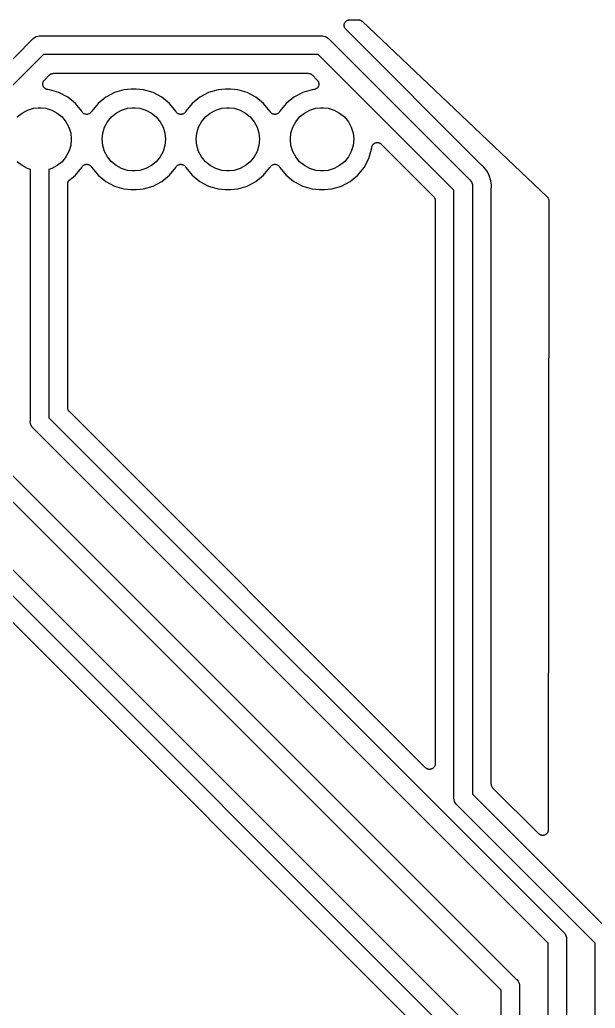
# Model space of a CAD drawing. Extents: x 37 to 187, y -133 to -79.
# Drawn here: x 69.31 to 84.84, y -106 to -79.32 of the extents above; entities that cross this region are included whole.
import ezdxf

# ---------------------------------------------------------------- set-up
doc = ezdxf.new("R2010")
doc.units = 0
doc.header["$MEASUREMENT"] = 0
doc.layers.add('BLACK', color=7, linetype='CONTINUOUS')

msp = doc.modelspace()

# ---------------------------------------------------------------- linework, layer by layer
at = {"layer": 'BLACK', "linetype": 'CONTINUOUS'}
for p, q in [((78.0671, -79.4714), (78.0687, -79.457)), ((78.0671, -79.4717), (78.0671, -79.4714)), ((78.0671, -79.472), (78.0671, -79.4717)), ((78.0684, -79.4862), (78.0671, -79.472)), ((78.0697, -79.5006), (78.0684, -79.4862)), ((78.0687, -79.457), (78.0702, -79.4428)), ((78.0697, -79.5008), (78.0697, -79.5006)), ((78.0698, -79.5011), (78.0697, -79.5008)), ((78.0739, -79.5151), (78.0698, -79.5011)), ((78.0702, -79.4426), (78.0703, -79.4423)), ((78.0702, -79.4428), (78.0702, -79.4426)), ((78.0703, -79.4423), (78.0746, -79.4284)), ((78.0746, -79.4284), (78.0788, -79.4149)), ((78.0788, -79.4149), (78.0789, -79.4146)), ((78.0789, -79.4146), (78.079, -79.4144)), ((78.079, -79.4144), (78.086, -79.4017)), ((78.086, -79.4017), (78.0927, -79.3891)), ((78.0927, -79.3891), (78.0929, -79.3889)), ((78.0929, -79.3889), (78.093, -79.3887)), ((78.093, -79.3887), (78.1022, -79.3777)), ((78.1022, -79.3777), (78.1114, -79.3666)), ((78.1114, -79.3666), (78.1116, -79.3664)), ((78.1116, -79.3664), (78.1118, -79.3662)), ((78.1118, -79.3662), (78.1229, -79.3572)), ((78.1229, -79.3572), (78.1341, -79.3481)), ((78.1341, -79.3481), (78.1343, -79.3479)), ((78.1343, -79.3479), (78.1345, -79.3478)), ((78.1345, -79.3478), (78.1471, -79.3411)), ((78.1471, -79.3411), (78.1599, -79.3343)), ((78.1599, -79.3343), (78.1602, -79.3342)), ((78.1602, -79.3342), (78.1604, -79.3341)), ((78.1604, -79.3341), (78.1742, -79.33)), ((78.1742, -79.33), (78.188, -79.3259)), ((78.188, -79.3259), (78.1882, -79.3258)), ((78.1882, -79.3258), (78.1885, -79.3258)), ((78.1885, -79.3258), (78.2028, -79.3244)), ((78.2028, -79.3244), (78.2171, -79.323)), ((78.2171, -79.323), (78.4476, -79.323)), ((78.4476, -79.323), (78.4496, -79.323)), ((78.4496, -79.323), (78.4615, -79.3243)), ((78.4615, -79.3243), (78.4733, -79.3252)), ((78.4733, -79.3252), (78.476, -79.326)), ((78.476, -79.326), (78.4787, -79.3263)), ((78.4787, -79.3263), (78.4901, -79.3299)), ((78.4901, -79.3299), (78.5016, -79.3331)), ((78.5016, -79.3331), (78.504, -79.3343)), ((78.504, -79.3343), (78.5066, -79.3351)), ((78.5066, -79.3351), (78.5171, -79.3409)), ((78.5171, -79.3409), (78.5277, -79.3462)), ((78.5277, -79.3462), (78.5299, -79.3479)), ((78.5299, -79.3479), (78.5323, -79.3492)), ((78.5323, -79.3492), (78.5414, -79.3569)), ((78.5414, -79.3569), (78.5508, -79.3642)), ((78.5508, -79.3642), (83.547, -84.1056)), ((69.7539, -79.7779), (69.801, -79.7636)), ((69.801, -79.7636), (69.8377, -79.76)), ((69.8377, -79.76), (69.85, -79.7588)), ((69.8377, -79.76), (69.8377, -79.76)), ((69.85, -79.7588), (69.8623, -79.76)), ((69.8623, -79.76), (77.4577, -79.76)), ((77.4577, -79.76), (77.47, -79.7588)), ((77.47, -79.7588), (77.4823, -79.76)), ((77.4823, -79.76), (77.519, -79.7636)), ((77.519, -79.7636), (77.5661, -79.7779)), ((78.0778, -79.5287), (78.0739, -79.5151)), ((78.078, -79.5289), (78.0778, -79.5287)), ((78.078, -79.5292), (78.078, -79.5289)), ((78.0847, -79.542), (78.078, -79.5292)), ((78.0913, -79.5547), (78.0847, -79.542)), ((78.0915, -79.5549), (78.0913, -79.5547)), ((78.0916, -79.5551), (78.0915, -79.5549)), ((78.1006, -79.5664), (78.0916, -79.5551)), ((78.1096, -79.5776), (78.1006, -79.5664)), ((78.1099, -79.5779), (78.1096, -79.5776)), ((78.1099, -79.578), (78.1099, -79.5779)), ((78.11, -79.578), (78.1099, -79.578)), ((78.111, -79.5791), (78.11, -79.578)), ((81.7844, -83.2525), (78.111, -79.5791)), ((67.7077, -81.7988), (69.6645, -79.8419)), ((69.6645, -79.8419), (69.6724, -79.8324)), ((69.6724, -79.8324), (69.7104, -79.8011)), ((69.7104, -79.8011), (69.7539, -79.7779)), ((77.5661, -79.7779), (77.6096, -79.8011)), ((77.6096, -79.8011), (77.6476, -79.8324)), ((77.6476, -79.8324), (77.6555, -79.8419)), ((77.6555, -79.8419), (81.4481, -83.6345)), ((69.9536, -80.26), (68.0612, -82.1523)), ((77.3664, -80.26), (69.9536, -80.26)), ((81.03, -83.9236), (77.3664, -80.26)), ((69.9801, -80.9519), (70.12, -80.8119)), ((70.12, -80.8119), (70.1204, -80.8116)), ((70.1204, -80.8115), (70.1215, -80.8105)), ((70.1204, -80.8116), (70.1204, -80.8115)), ((70.1204, -80.8116), (70.1204, -80.8116)), ((70.1215, -80.8105), (70.1324, -80.8018)), ((70.1324, -80.8018), (70.1431, -80.7931)), ((70.1431, -80.7931), (70.1438, -80.7927)), ((70.1438, -80.7927), (70.1444, -80.7922)), ((70.1444, -80.7922), (70.1567, -80.7858)), ((70.1567, -80.7858), (70.1689, -80.7793)), ((70.1689, -80.7793), (70.1697, -80.7791)), ((70.1697, -80.7791), (70.1704, -80.7787)), ((70.1704, -80.7787), (70.1837, -80.7749)), ((70.1837, -80.7749), (70.197, -80.7709)), ((70.197, -80.7709), (70.1978, -80.7708)), ((70.1978, -80.7708), (70.1985, -80.7706)), ((70.1985, -80.7706), (70.2123, -80.7694)), ((70.2123, -80.7694), (70.2261, -80.768)), ((70.2261, -80.768), (77.0939, -80.768)), ((77.0939, -80.768), (77.0944, -80.768)), ((77.0944, -80.768), (77.0944, -80.768)), ((77.0944, -80.768), (77.0944, -80.768)), ((77.0944, -80.768), (77.096, -80.768)), ((77.096, -80.768), (77.1097, -80.7696)), ((77.1097, -80.7696), (77.1235, -80.771)), ((77.1235, -80.771), (77.1243, -80.7712)), ((77.1243, -80.7712), (77.1251, -80.7713)), ((77.1251, -80.7713), (77.1382, -80.7755)), ((77.1382, -80.7755), (77.1515, -80.7795)), ((77.1515, -80.7795), (77.1522, -80.7799)), ((77.1522, -80.7799), (77.153, -80.7801)), ((77.153, -80.7801), (77.1651, -80.7868)), ((77.1651, -80.7868), (77.1773, -80.7934)), ((77.1773, -80.7934), (77.1779, -80.7939)), ((77.1779, -80.7939), (77.1786, -80.7942)), ((77.1786, -80.7942), (77.1893, -80.8032)), ((77.1893, -80.8032), (77.2, -80.8119)), ((77.2, -80.8119), (77.3399, -80.9519)), ((69.9361, -81.0574), (69.9369, -81.0498)), ((69.9368, -81.0645), (69.9361, -81.0574)), ((69.9368, -81.0715), (69.9368, -81.0645)), ((69.9382, -81.079), (69.9368, -81.0715)), ((69.9369, -81.0498), (69.937, -81.0422)), ((69.937, -81.0422), (69.9384, -81.0353)), ((69.9389, -81.0866), (69.9382, -81.079)), ((69.9384, -81.0353), (69.9391, -81.0283)), ((69.9409, -81.0933), (69.9389, -81.0866)), ((69.9391, -81.0283), (69.9413, -81.021)), ((69.9422, -81.1003), (69.9409, -81.0933)), ((69.9413, -81.021), (69.9429, -81.0135)), ((69.9451, -81.1073), (69.9422, -81.1003)), ((69.9429, -81.0135), (69.9456, -81.0071)), ((69.9473, -81.1146), (69.9451, -81.1073)), ((69.9456, -81.0071), (69.9477, -81.0003)), ((69.9477, -81.0003), (69.9513, -80.9936)), ((69.9513, -80.9936), (69.9542, -80.9866)), ((69.9542, -80.9866), (69.9582, -80.9807)), ((69.9582, -80.9807), (69.9615, -80.9745)), ((69.9615, -80.9745), (69.9663, -80.9686)), ((69.9663, -80.9686), (69.9706, -80.9623)), ((69.9706, -80.9623), (69.9756, -80.9573)), ((69.9756, -80.9573), (69.9801, -80.9519)), ((77.3399, -80.9519), (77.3414, -80.9534)), ((77.3414, -80.9534), (77.3458, -80.9589)), ((77.3458, -80.9589), (77.3507, -80.9639)), ((77.3507, -80.9639), (77.3549, -80.9703)), ((77.3549, -80.9703), (77.3597, -80.9763)), ((77.3597, -80.9763), (77.3629, -80.9825)), ((77.3629, -80.9825), (77.3668, -80.9884)), ((77.3668, -80.9884), (77.3696, -80.9955)), ((77.3696, -80.9955), (77.3731, -81.0023)), ((77.3742, -81.1093), (77.3719, -81.1166)), ((77.3731, -81.0023), (77.3751, -81.009)), ((77.3772, -81.1023), (77.3742, -81.1093)), ((77.3751, -81.009), (77.3777, -81.0155)), ((77.3786, -81.0954), (77.3772, -81.1023)), ((77.3777, -81.0155), (77.3792, -81.023)), ((77.3807, -81.0886), (77.3786, -81.0954)), ((77.3792, -81.023), (77.3813, -81.0304)), ((77.3815, -81.081), (77.3807, -81.0886)), ((77.3813, -81.0304), (77.3819, -81.0374)), ((77.383, -81.0736), (77.3815, -81.081)), ((77.3819, -81.0374), (77.3832, -81.0443)), ((77.3831, -81.0665), (77.383, -81.0736)), ((77.3838, -81.0595), (77.3831, -81.0665)), ((77.3832, -81.0443), (77.3832, -81.0519)), ((77.3832, -81.0519), (77.3838, -81.0595)), ((69.9505, -81.1209), (69.9473, -81.1146)), ((69.9532, -81.1274), (69.9505, -81.1209)), ((69.9574, -81.1338), (69.9532, -81.1274)), ((69.9609, -81.1405), (69.9574, -81.1338)), ((69.9653, -81.146), (69.9609, -81.1405)), ((69.9692, -81.1519), (69.9653, -81.146)), ((69.9745, -81.1574), (69.9692, -81.1519)), ((69.9793, -81.1633), (69.9745, -81.1574)), ((69.9848, -81.1678), (69.9793, -81.1633)), ((69.9897, -81.1728), (69.9848, -81.1678)), ((69.996, -81.1771), (69.9897, -81.1728)), ((70.0018, -81.182), (69.996, -81.1771)), ((70.008, -81.1854), (70.0018, -81.182)), ((70.0138, -81.1894), (70.008, -81.1854)), ((70.0208, -81.1924), (70.0138, -81.1894)), ((70.0275, -81.196), (70.0208, -81.1924)), ((70.0343, -81.1981), (70.0275, -81.196)), ((70.0407, -81.2009), (70.0343, -81.1981)), ((70.0482, -81.2025), (70.0407, -81.2009)), ((70.0555, -81.2048), (70.0482, -81.2025)), ((70.0625, -81.2056), (70.0555, -81.2048)), ((70.0694, -81.207), (70.0625, -81.2056)), ((70.0714, -81.2072), (70.0694, -81.207)), ((70.1162, -81.2116), (70.0714, -81.2072)), ((70.3722, -81.2893), (70.1162, -81.2116)), ((70.6081, -81.4154), (70.3722, -81.2893)), ((71.8678, -81.2893), (71.6319, -81.4154)), ((72.1238, -81.2116), (71.8678, -81.2893)), ((72.3233, -81.192), (72.1238, -81.2116)), ((72.4567, -81.192), (72.3233, -81.192)), ((72.6562, -81.2116), (72.4567, -81.192)), ((72.9122, -81.2893), (72.6562, -81.2116)), ((73.1481, -81.4154), (72.9122, -81.2893)), ((74.4078, -81.2893), (74.1719, -81.4154)), ((74.6638, -81.2116), (74.4078, -81.2893)), ((74.8633, -81.192), (74.6638, -81.2116)), ((74.9967, -81.192), (74.8633, -81.192)), ((75.1962, -81.2116), (74.9967, -81.192)), ((75.4522, -81.2893), (75.1962, -81.2116)), ((75.6881, -81.4154), (75.4522, -81.2893)), ((76.9478, -81.2893), (76.7119, -81.4154)), ((77.2038, -81.2116), (76.9478, -81.2893)), ((77.2486, -81.2072), (77.2038, -81.2116)), ((77.2555, -81.2059), (77.2486, -81.2072)), ((77.2625, -81.2052), (77.2555, -81.2059)), ((77.2698, -81.203), (77.2625, -81.2052)), ((77.2773, -81.2015), (77.2698, -81.203)), ((77.2838, -81.1989), (77.2773, -81.2015)), ((77.2905, -81.1968), (77.2838, -81.1989)), ((77.2973, -81.1933), (77.2905, -81.1968)), ((77.3043, -81.1904), (77.2973, -81.1933)), ((77.3102, -81.1865), (77.3043, -81.1904)), ((77.3164, -81.1832), (77.3102, -81.1865)), ((77.3224, -81.1784), (77.3164, -81.1832)), ((77.3287, -81.1742), (77.3224, -81.1784)), ((77.3337, -81.1692), (77.3287, -81.1742)), ((77.3392, -81.1648), (77.3337, -81.1692)), ((77.3441, -81.1589), (77.3392, -81.1648)), ((77.3495, -81.1535), (77.3441, -81.1589)), ((77.3534, -81.1477), (77.3495, -81.1535)), ((77.3579, -81.1423), (77.3534, -81.1477)), ((77.3616, -81.1356), (77.3579, -81.1423)), ((77.3658, -81.1292), (77.3616, -81.1356)), ((77.3686, -81.1228), (77.3658, -81.1292)), ((77.3719, -81.1166), (77.3686, -81.1228)), ((70.8149, -81.5851), (70.6081, -81.4154)), ((70.9846, -81.7919), (70.8149, -81.5851)), ((71.4251, -81.5851), (71.2554, -81.7919)), ((71.6319, -81.4154), (71.4251, -81.5851)), ((73.3549, -81.5851), (73.1481, -81.4154)), ((73.5246, -81.7919), (73.3549, -81.5851)), ((73.9651, -81.5851), (73.7954, -81.7919)), ((74.1719, -81.4154), (73.9651, -81.5851)), ((75.8949, -81.5851), (75.6881, -81.4154)), ((76.0646, -81.7919), (75.8949, -81.5851)), ((76.5051, -81.5851), (76.3354, -81.7919)), ((76.7119, -81.4154), (76.5051, -81.5851)), ((69.2461, -81.9461), (69.3755, -81.8398)), ((69.3755, -81.8398), (69.5231, -81.7609)), ((69.5231, -81.7609), (69.6834, -81.7123)), ((69.6834, -81.7123), (69.8083, -81.7)), ((69.8083, -81.7), (69.8917, -81.7)), ((69.8917, -81.7), (70.0166, -81.7123)), ((70.0166, -81.7123), (70.1769, -81.7609)), ((70.1769, -81.7609), (70.3245, -81.8398)), ((70.3245, -81.8398), (70.4539, -81.9461)), ((70.9877, -81.7977), (70.9846, -81.7919)), ((70.9957, -81.8097), (70.9877, -81.7977)), ((71.0036, -81.8216), (70.9957, -81.8097)), ((71.0038, -81.8218), (71.0036, -81.8216)), ((71.004, -81.8221), (71.0038, -81.8218)), ((71.0142, -81.8323), (71.004, -81.8221)), ((71.0241, -81.8424), (71.0142, -81.8323)), ((71.0244, -81.8426), (71.0241, -81.8424)), ((71.0246, -81.8428), (71.0244, -81.8426)), ((71.0366, -81.8508), (71.0246, -81.8428)), ((71.0484, -81.8588), (71.0366, -81.8508)), ((71.0487, -81.8589), (71.0484, -81.8588)), ((71.0489, -81.8591), (71.0487, -81.8589)), ((71.0621, -81.8646), (71.0489, -81.8591)), ((71.0753, -81.8702), (71.0621, -81.8646)), ((71.0757, -81.8703), (71.0753, -81.8702)), ((71.076, -81.8704), (71.0757, -81.8703)), ((71.09, -81.8732), (71.076, -81.8704)), ((71.104, -81.8761), (71.09, -81.8732)), ((71.1043, -81.8761), (71.104, -81.8761)), ((71.1046, -81.8762), (71.1043, -81.8761)), ((71.1188, -81.8763), (71.1046, -81.8762)), ((71.1333, -81.8764), (71.1188, -81.8763)), ((71.1336, -81.8764), (71.1333, -81.8764)), ((71.1339, -81.8764), (71.1336, -81.8764)), ((71.1478, -81.8737), (71.1339, -81.8764)), ((71.162, -81.871), (71.1478, -81.8737)), ((71.1623, -81.8709), (71.162, -81.871)), ((71.1627, -81.8708), (71.1623, -81.8709)), ((71.1759, -81.8654), (71.1627, -81.8708)), ((71.1892, -81.8601), (71.1759, -81.8654)), ((71.1895, -81.8599), (71.1892, -81.8601)), ((71.1898, -81.8598), (71.1895, -81.8599)), ((71.2017, -81.8519), (71.1898, -81.8598)), ((71.2137, -81.8441), (71.2017, -81.8519)), ((71.214, -81.8439), (71.2137, -81.8441)), ((71.2142, -81.8437), (71.214, -81.8439)), ((71.2244, -81.8337), (71.2142, -81.8437)), ((71.2347, -81.8237), (71.2244, -81.8337)), ((71.2349, -81.8234), (71.2347, -81.8237)), ((71.2351, -81.8232), (71.2349, -81.8234)), ((71.2433, -81.8112), (71.2351, -81.8232)), ((71.2513, -81.7995), (71.2433, -81.8112)), ((71.2516, -81.799), (71.2513, -81.7995)), ((71.2523, -81.7977), (71.2516, -81.7989)), ((71.2516, -81.7989), (71.2516, -81.799)), ((71.2516, -81.799), (71.2516, -81.799)), ((71.2554, -81.7919), (71.2523, -81.7977)), ((71.7861, -81.9461), (71.9155, -81.8398)), ((71.9155, -81.8398), (72.0631, -81.7609)), ((72.0631, -81.7609), (72.2234, -81.7123)), ((72.2234, -81.7123), (72.3483, -81.7)), ((72.3483, -81.7), (72.4317, -81.7)), ((72.4317, -81.7), (72.5566, -81.7123)), ((72.5566, -81.7123), (72.7169, -81.7609)), ((72.7169, -81.7609), (72.8645, -81.8398)), ((72.8645, -81.8398), (72.9939, -81.9461)), ((73.5277, -81.7977), (73.5246, -81.7919)), ((73.5357, -81.8097), (73.5277, -81.7977)), ((73.5436, -81.8216), (73.5357, -81.8097)), ((73.5438, -81.8218), (73.5436, -81.8216)), ((73.544, -81.8221), (73.5438, -81.8218)), ((73.5542, -81.8323), (73.544, -81.8221)), ((73.5641, -81.8424), (73.5542, -81.8323)), ((73.5644, -81.8426), (73.5641, -81.8424)), ((73.5646, -81.8428), (73.5644, -81.8426)), ((73.5766, -81.8508), (73.5646, -81.8428)), ((73.5884, -81.8588), (73.5766, -81.8508)), ((73.5887, -81.8589), (73.5884, -81.8588)), ((73.5889, -81.8591), (73.5887, -81.8589)), ((73.6021, -81.8646), (73.5889, -81.8591)), ((73.6153, -81.8702), (73.6021, -81.8646)), ((73.6157, -81.8703), (73.6153, -81.8702)), ((73.616, -81.8704), (73.6157, -81.8703)), ((73.63, -81.8732), (73.616, -81.8704)), ((73.644, -81.8761), (73.63, -81.8732)), ((73.6443, -81.8761), (73.644, -81.8761)), ((73.6446, -81.8762), (73.6443, -81.8761)), ((73.6588, -81.8763), (73.6446, -81.8762)), ((73.6733, -81.8764), (73.6588, -81.8763)), ((73.6736, -81.8764), (73.6733, -81.8764)), ((73.6739, -81.8764), (73.6736, -81.8764)), ((73.6878, -81.8737), (73.6739, -81.8764)), ((73.702, -81.871), (73.6878, -81.8737)), ((73.7023, -81.8709), (73.702, -81.871)), ((73.7027, -81.8708), (73.7023, -81.8709)), ((73.7159, -81.8654), (73.7027, -81.8708)), ((73.7292, -81.8601), (73.7159, -81.8654)), ((73.7295, -81.8599), (73.7292, -81.8601)), ((73.7298, -81.8598), (73.7295, -81.8599)), ((73.7417, -81.8519), (73.7298, -81.8598)), ((73.7537, -81.8441), (73.7417, -81.8519)), ((73.754, -81.8439), (73.7537, -81.8441)), ((73.7542, -81.8437), (73.754, -81.8439)), ((73.7644, -81.8337), (73.7542, -81.8437)), ((73.7747, -81.8237), (73.7644, -81.8337)), ((73.7749, -81.8234), (73.7747, -81.8237)), ((73.7751, -81.8232), (73.7749, -81.8234)), ((73.7833, -81.8112), (73.7751, -81.8232)), ((73.7913, -81.7995), (73.7833, -81.8112)), ((73.7916, -81.799), (73.7913, -81.7995)), ((73.7923, -81.7977), (73.7916, -81.7989)), ((73.7916, -81.7989), (73.7916, -81.799)), ((73.7916, -81.799), (73.7916, -81.799)), ((73.7954, -81.7919), (73.7923, -81.7977)), ((74.3261, -81.9461), (74.4555, -81.8398)), ((74.4555, -81.8398), (74.6031, -81.7609)), ((74.6031, -81.7609), (74.7634, -81.7123)), ((74.7634, -81.7123), (74.8883, -81.7)), ((74.8883, -81.7), (74.9717, -81.7)), ((74.9717, -81.7), (75.0966, -81.7123)), ((75.0966, -81.7123), (75.2569, -81.7609)), ((75.2569, -81.7609), (75.4045, -81.8398)), ((75.4045, -81.8398), (75.5339, -81.9461)), ((76.0677, -81.7977), (76.0646, -81.7919)), ((76.0757, -81.8097), (76.0677, -81.7977)), ((76.0836, -81.8216), (76.0757, -81.8097)), ((76.0838, -81.8218), (76.0836, -81.8216)), ((76.084, -81.8221), (76.0838, -81.8218)), ((76.0942, -81.8323), (76.084, -81.8221)), ((76.1041, -81.8424), (76.0942, -81.8323)), ((76.1044, -81.8426), (76.1041, -81.8424)), ((76.1046, -81.8428), (76.1044, -81.8426)), ((76.1166, -81.8508), (76.1046, -81.8428)), ((76.1284, -81.8588), (76.1166, -81.8508)), ((76.1287, -81.8589), (76.1284, -81.8588)), ((76.1289, -81.8591), (76.1287, -81.8589)), ((76.1421, -81.8646), (76.1289, -81.8591)), ((76.1553, -81.8702), (76.1421, -81.8646)), ((76.1557, -81.8703), (76.1553, -81.8702)), ((76.156, -81.8704), (76.1557, -81.8703)), ((76.17, -81.8732), (76.156, -81.8704)), ((76.184, -81.8761), (76.17, -81.8732)), ((76.1843, -81.8761), (76.184, -81.8761)), ((76.1846, -81.8762), (76.1843, -81.8761)), ((76.1988, -81.8763), (76.1846, -81.8762)), ((76.2133, -81.8764), (76.1988, -81.8763)), ((76.2136, -81.8764), (76.2133, -81.8764)), ((76.2139, -81.8764), (76.2136, -81.8764)), ((76.2278, -81.8737), (76.2139, -81.8764)), ((76.242, -81.871), (76.2278, -81.8737)), ((76.2423, -81.8709), (76.242, -81.871)), ((76.2427, -81.8708), (76.2423, -81.8709)), ((76.2559, -81.8654), (76.2427, -81.8708)), ((76.2692, -81.8601), (76.2559, -81.8654)), ((76.2695, -81.8599), (76.2692, -81.8601)), ((76.2698, -81.8598), (76.2695, -81.8599)), ((76.2817, -81.8519), (76.2698, -81.8598)), ((76.2937, -81.8441), (76.2817, -81.8519)), ((76.294, -81.8439), (76.2937, -81.8441)), ((76.2942, -81.8437), (76.294, -81.8439)), ((76.3044, -81.8337), (76.2942, -81.8437)), ((76.3147, -81.8237), (76.3044, -81.8337)), ((76.3149, -81.8234), (76.3147, -81.8237)), ((76.3151, -81.8232), (76.3149, -81.8234)), ((76.3233, -81.8112), (76.3151, -81.8232)), ((76.3313, -81.7995), (76.3233, -81.8112)), ((76.3316, -81.799), (76.3313, -81.7995)), ((76.3323, -81.7977), (76.3316, -81.7989)), ((76.3316, -81.7989), (76.3316, -81.799)), ((76.3316, -81.799), (76.3316, -81.799)), ((76.3354, -81.7919), (76.3323, -81.7977)), ((76.8661, -81.9461), (76.9955, -81.8398)), ((76.9955, -81.8398), (77.1431, -81.7609)), ((77.1431, -81.7609), (77.3034, -81.7123)), ((77.3034, -81.7123), (77.4283, -81.7)), ((77.4283, -81.7), (77.5117, -81.7)), ((77.5117, -81.7), (77.6366, -81.7123)), ((77.6366, -81.7123), (77.7969, -81.7609)), ((77.7969, -81.7609), (77.9445, -81.8398)), ((77.9445, -81.8398), (78.0739, -81.9461)), ((70.4539, -81.9461), (70.5602, -82.0755)), ((70.5602, -82.0755), (70.6391, -82.2231)), ((71.6009, -82.2231), (71.6798, -82.0755)), ((71.6798, -82.0755), (71.7861, -81.9461)), ((72.9939, -81.9461), (73.1002, -82.0755)), ((73.1002, -82.0755), (73.1791, -82.2231)), ((74.1409, -82.2231), (74.2198, -82.0755)), ((74.2198, -82.0755), (74.3261, -81.9461)), ((75.5339, -81.9461), (75.6402, -82.0755)), ((75.6402, -82.0755), (75.7191, -82.2231)), ((76.6809, -82.2231), (76.7598, -82.0755)), ((76.7598, -82.0755), (76.8661, -81.9461)), ((78.0739, -81.9461), (78.1802, -82.0755)), ((78.1802, -82.0755), (78.2591, -82.2231)), ((70.6391, -82.2231), (70.6877, -82.3834)), ((70.6877, -82.3834), (70.7041, -82.55)), ((71.5359, -82.55), (71.5523, -82.3834)), ((71.5523, -82.3834), (71.6009, -82.2231)), ((73.1791, -82.2231), (73.2277, -82.3834)), ((73.2277, -82.3834), (73.2441, -82.55)), ((74.0759, -82.55), (74.0923, -82.3834)), ((74.0923, -82.3834), (74.1409, -82.2231)), ((75.7191, -82.2231), (75.7677, -82.3834)), ((75.7677, -82.3834), (75.7841, -82.55)), ((76.6159, -82.55), (76.6323, -82.3834)), ((76.6323, -82.3834), (76.6809, -82.2231)), ((78.2591, -82.2231), (78.3077, -82.3834)), ((78.3077, -82.3834), (78.3241, -82.55)), ((70.7041, -82.55), (70.6877, -82.7166)), ((71.5523, -82.7166), (71.5359, -82.55)), ((73.2441, -82.55), (73.2277, -82.7166)), ((74.0923, -82.7166), (74.0759, -82.55)), ((75.7841, -82.55), (75.7677, -82.7166)), ((76.6323, -82.7166), (76.6159, -82.55)), ((78.3241, -82.55), (78.3077, -82.7166)), ((78.8306, -82.7138), (78.8346, -82.708)), ((78.8346, -82.708), (78.838, -82.7018)), ((78.838, -82.7018), (78.8429, -82.696)), ((78.8429, -82.696), (78.8472, -82.6897)), ((78.8472, -82.6897), (78.8522, -82.6847)), ((78.8522, -82.6847), (78.8567, -82.6793)), ((78.8567, -82.6793), (78.8626, -82.6745)), ((78.8626, -82.6745), (78.8681, -82.6692)), ((78.8681, -82.6692), (78.874, -82.6653)), ((78.874, -82.6653), (78.8795, -82.6609)), ((78.8795, -82.6609), (78.8862, -82.6574)), ((78.8862, -82.6574), (78.8926, -82.6532)), ((78.8926, -82.6532), (78.8991, -82.6505)), ((78.8991, -82.6505), (78.9054, -82.6473)), ((78.9054, -82.6473), (78.9127, -82.6451)), ((78.9127, -82.6451), (78.9197, -82.6422)), ((78.9197, -82.6422), (78.9267, -82.6409)), ((78.9267, -82.6409), (78.9334, -82.6389)), ((78.9334, -82.6389), (78.941, -82.6382)), ((78.941, -82.6382), (78.9485, -82.6368)), ((78.9485, -82.6368), (78.9556, -82.6368)), ((78.9556, -82.6368), (78.9626, -82.6361)), ((78.9626, -82.6361), (78.9702, -82.6369)), ((78.9702, -82.6369), (78.9778, -82.637)), ((78.9778, -82.637), (78.9847, -82.6384)), ((78.9847, -82.6384), (78.9917, -82.6391)), ((78.9917, -82.6391), (78.999, -82.6413)), ((78.999, -82.6413), (79.0065, -82.6429)), ((79.0065, -82.6429), (79.0129, -82.6456)), ((79.0129, -82.6456), (79.0197, -82.6477)), ((79.0197, -82.6477), (79.0264, -82.6513)), ((79.0264, -82.6513), (79.0334, -82.6542)), ((79.0334, -82.6542), (79.0393, -82.6582)), ((79.0393, -82.6582), (79.0455, -82.6615)), ((79.0455, -82.6615), (79.0514, -82.6663)), ((79.0514, -82.6663), (79.0577, -82.6706)), ((79.0577, -82.6706), (79.0627, -82.6756)), ((79.0627, -82.6756), (79.0681, -82.6801)), ((79.0681, -82.6801), (80.4781, -84.09)), ((57.9012, -82.9477), (81.4481, -106.495)), ((70.6391, -82.8769), (70.5602, -83.0245)), ((70.6877, -82.7166), (70.6391, -82.8769)), ((71.6009, -82.8769), (71.5523, -82.7166)), ((71.6798, -83.0245), (71.6009, -82.8769)), ((73.1791, -82.8769), (73.1002, -83.0245)), ((73.2277, -82.7166), (73.1791, -82.8769)), ((74.1409, -82.8769), (74.0923, -82.7166)), ((74.2198, -83.0245), (74.1409, -82.8769)), ((75.7191, -82.8769), (75.6402, -83.0245)), ((75.7677, -82.7166), (75.7191, -82.8769)), ((76.6809, -82.8769), (76.6323, -82.7166)), ((76.7598, -83.0245), (76.6809, -82.8769)), ((78.2591, -82.8769), (78.1802, -83.0245)), ((78.3077, -82.7166), (78.2591, -82.8769)), ((78.7307, -83.0722), (78.8083, -82.8162)), ((78.8083, -82.8162), (78.8128, -82.7714)), ((78.8128, -82.7714), (78.813, -82.7694)), ((78.813, -82.7694), (78.8144, -82.7625)), ((78.8144, -82.7625), (78.8152, -82.7555)), ((78.8152, -82.7555), (78.8175, -82.7482)), ((78.8175, -82.7482), (78.8191, -82.7407)), ((78.8191, -82.7407), (78.8219, -82.7343)), ((78.8219, -82.7343), (78.824, -82.7275)), ((78.824, -82.7275), (78.8276, -82.7208)), ((78.8276, -82.7208), (78.8306, -82.7138)), ((69.3755, -83.2602), (69.2461, -83.1539)), ((70.4539, -83.1539), (70.3245, -83.2602)), ((70.5602, -83.0245), (70.4539, -83.1539)), ((71.0382, -83.2482), (71.0502, -83.2402)), ((71.0502, -83.2402), (71.0505, -83.2401)), ((71.0505, -83.2401), (71.0508, -83.2399)), ((71.0508, -83.2399), (71.0641, -83.2346)), ((71.0641, -83.2346), (71.0773, -83.2292)), ((71.0773, -83.2292), (71.0777, -83.2291)), ((71.0777, -83.2291), (71.078, -83.229)), ((71.078, -83.229), (71.0922, -83.2263)), ((71.0922, -83.2263), (71.1061, -83.2236)), ((71.1061, -83.2236), (71.1064, -83.2236)), ((71.1064, -83.2236), (71.1067, -83.2236)), ((71.1067, -83.2236), (71.1212, -83.2237)), ((71.1212, -83.2237), (71.1354, -83.2238)), ((71.1354, -83.2238), (71.1357, -83.2239)), ((71.1357, -83.2239), (71.136, -83.2239)), ((71.136, -83.2239), (71.15, -83.2268)), ((71.15, -83.2268), (71.164, -83.2296)), ((71.164, -83.2296), (71.1643, -83.2297)), ((71.1643, -83.2297), (71.1647, -83.2298)), ((71.1647, -83.2298), (71.1778, -83.2353)), ((71.1778, -83.2353), (71.1911, -83.2409)), ((71.1911, -83.2409), (71.1913, -83.2411)), ((71.1913, -83.2411), (71.1916, -83.2412)), ((71.1916, -83.2412), (71.2033, -83.2491)), ((71.7861, -83.1539), (71.6798, -83.0245)), ((71.9155, -83.2602), (71.7861, -83.1539)), ((72.9939, -83.1539), (72.8645, -83.2602)), ((73.1002, -83.0245), (72.9939, -83.1539)), ((73.5782, -83.2482), (73.5902, -83.2402)), ((73.5902, -83.2402), (73.5905, -83.2401)), ((73.5905, -83.2401), (73.5908, -83.2399)), ((73.5908, -83.2399), (73.6041, -83.2346)), ((73.6041, -83.2346), (73.6173, -83.2292)), ((73.6173, -83.2292), (73.6177, -83.2291)), ((73.6177, -83.2291), (73.618, -83.229)), ((73.618, -83.229), (73.6322, -83.2263)), ((73.6322, -83.2263), (73.6461, -83.2236)), ((73.6461, -83.2236), (73.6464, -83.2236)), ((73.6464, -83.2236), (73.6467, -83.2236)), ((73.6467, -83.2236), (73.6612, -83.2237)), ((73.6612, -83.2237), (73.6754, -83.2238)), ((73.6754, -83.2238), (73.6757, -83.2239)), ((73.6757, -83.2239), (73.676, -83.2239)), ((73.676, -83.2239), (73.69, -83.2268)), ((73.69, -83.2268), (73.704, -83.2296)), ((73.704, -83.2296), (73.7043, -83.2297)), ((73.7043, -83.2297), (73.7047, -83.2298)), ((73.7047, -83.2298), (73.7178, -83.2353)), ((73.7178, -83.2353), (73.7311, -83.2409)), ((73.7311, -83.2409), (73.7313, -83.2411)), ((73.7313, -83.2411), (73.7316, -83.2412)), ((73.7316, -83.2412), (73.7433, -83.2491)), ((74.3261, -83.1539), (74.2198, -83.0245)), ((74.4555, -83.2602), (74.3261, -83.1539)), ((75.5339, -83.1539), (75.4045, -83.2602)), ((75.6402, -83.0245), (75.5339, -83.1539)), ((76.1182, -83.2482), (76.1302, -83.2402)), ((76.1302, -83.2402), (76.1305, -83.2401)), ((76.1305, -83.2401), (76.1308, -83.2399)), ((76.1308, -83.2399), (76.1441, -83.2346)), ((76.1441, -83.2346), (76.1573, -83.2292)), ((76.1573, -83.2292), (76.1577, -83.2291)), ((76.1577, -83.2291), (76.158, -83.229)), ((76.158, -83.229), (76.1722, -83.2263)), ((76.1722, -83.2263), (76.1861, -83.2236)), ((76.1861, -83.2236), (76.1864, -83.2236)), ((76.1864, -83.2236), (76.1867, -83.2236)), ((76.1867, -83.2236), (76.2012, -83.2237)), ((76.2012, -83.2237), (76.2154, -83.2238)), ((76.2154, -83.2238), (76.2157, -83.2239)), ((76.2157, -83.2239), (76.216, -83.2239)), ((76.216, -83.2239), (76.23, -83.2268)), ((76.23, -83.2268), (76.244, -83.2296)), ((76.244, -83.2296), (76.2443, -83.2297)), ((76.2443, -83.2297), (76.2447, -83.2298)), ((76.2447, -83.2298), (76.2578, -83.2353)), ((76.2578, -83.2353), (76.2711, -83.2409)), ((76.2711, -83.2409), (76.2713, -83.2411)), ((76.2713, -83.2411), (76.2716, -83.2412)), ((76.2716, -83.2412), (76.2833, -83.2491)), ((76.8661, -83.1539), (76.7598, -83.0245)), ((76.9955, -83.2602), (76.8661, -83.1539)), ((78.0739, -83.1539), (77.9445, -83.2602)), ((78.1802, -83.0245), (78.0739, -83.1539)), ((78.6046, -83.3081), (78.7307, -83.0722)), ((81.03, -106.784), (57.5477, -83.3012)), ((69.5231, -83.3391), (69.3755, -83.2602)), ((69.6, -83.3624), (69.5231, -83.3391)), ((69.6, -90.1577), (69.6, -83.3624)), ((70.1769, -83.3391), (70.1, -83.3624)), ((70.1, -83.3624), (70.1, -90.0664)), ((70.3245, -83.2602), (70.1769, -83.3391)), ((70.8149, -83.5149), (70.9846, -83.3081)), ((70.9846, -83.3081), (70.9877, -83.3023)), ((70.9877, -83.3023), (70.9884, -83.3011)), ((70.9884, -83.301), (70.9887, -83.3005)), ((70.9884, -83.3011), (70.9884, -83.301)), ((70.9884, -83.301), (70.9884, -83.301)), ((70.9887, -83.3005), (70.9967, -83.2888)), ((70.9967, -83.2888), (71.0049, -83.2768)), ((71.0049, -83.2768), (71.0051, -83.2766)), ((71.0051, -83.2766), (71.0053, -83.2763)), ((71.0053, -83.2763), (71.0154, -83.2664)), ((71.0154, -83.2664), (71.0258, -83.2563)), ((71.0258, -83.2563), (71.026, -83.2561)), ((71.026, -83.2561), (71.0263, -83.2559)), ((71.0263, -83.2559), (71.0382, -83.2482)), ((71.2033, -83.2491), (71.2154, -83.2572)), ((71.2154, -83.2572), (71.2156, -83.2574)), ((71.2156, -83.2574), (71.2159, -83.2576)), ((71.2159, -83.2576), (71.2258, -83.2677)), ((71.2258, -83.2677), (71.236, -83.2779)), ((71.236, -83.2779), (71.2362, -83.2782)), ((71.2362, -83.2782), (71.2364, -83.2784)), ((71.2364, -83.2784), (71.2443, -83.2903)), ((71.2443, -83.2903), (71.2523, -83.3023)), ((71.2523, -83.3023), (71.2554, -83.3081)), ((71.2554, -83.3081), (71.4251, -83.5149)), ((72.0631, -83.3391), (71.9155, -83.2602)), ((72.2234, -83.3877), (72.0631, -83.3391)), ((72.3483, -83.4), (72.2234, -83.3877)), ((72.4317, -83.4), (72.3483, -83.4)), ((72.5566, -83.3877), (72.4317, -83.4)), ((72.7169, -83.3391), (72.5566, -83.3877)), ((72.8645, -83.2602), (72.7169, -83.3391)), ((73.3549, -83.5149), (73.5246, -83.3081)), ((73.5246, -83.3081), (73.5277, -83.3023)), ((73.5277, -83.3023), (73.5284, -83.3011)), ((73.5284, -83.301), (73.5287, -83.3005)), ((73.5284, -83.3011), (73.5284, -83.301)), ((73.5284, -83.301), (73.5284, -83.301)), ((73.5287, -83.3005), (73.5367, -83.2888)), ((73.5367, -83.2888), (73.5449, -83.2768)), ((73.5449, -83.2768), (73.5451, -83.2766)), ((73.5451, -83.2766), (73.5453, -83.2763)), ((73.5453, -83.2763), (73.5554, -83.2664)), ((73.5554, -83.2664), (73.5658, -83.2563)), ((73.5658, -83.2563), (73.566, -83.2561)), ((73.566, -83.2561), (73.5663, -83.2559)), ((73.5663, -83.2559), (73.5782, -83.2482)), ((73.7433, -83.2491), (73.7554, -83.2572)), ((73.7554, -83.2572), (73.7556, -83.2574)), ((73.7556, -83.2574), (73.7559, -83.2576)), ((73.7559, -83.2576), (73.7658, -83.2677)), ((73.7658, -83.2677), (73.776, -83.2779)), ((73.776, -83.2779), (73.7762, -83.2782)), ((73.7762, -83.2782), (73.7764, -83.2784)), ((73.7764, -83.2784), (73.7843, -83.2903)), ((73.7843, -83.2903), (73.7923, -83.3023)), ((73.7923, -83.3023), (73.7954, -83.3081)), ((73.7954, -83.3081), (73.9651, -83.5149)), ((74.6031, -83.3391), (74.4555, -83.2602)), ((74.7634, -83.3877), (74.6031, -83.3391)), ((74.8883, -83.4), (74.7634, -83.3877)), ((74.9717, -83.4), (74.8883, -83.4)), ((75.0966, -83.3877), (74.9717, -83.4)), ((75.2569, -83.3391), (75.0966, -83.3877)), ((75.4045, -83.2602), (75.2569, -83.3391)), ((75.8949, -83.5149), (76.0646, -83.3081)), ((76.0646, -83.3081), (76.0677, -83.3023)), ((76.0677, -83.3023), (76.0684, -83.3011)), ((76.0684, -83.301), (76.0687, -83.3005)), ((76.0684, -83.3011), (76.0684, -83.301)), ((76.0684, -83.301), (76.0684, -83.301)), ((76.0687, -83.3005), (76.0767, -83.2888)), ((76.0767, -83.2888), (76.0849, -83.2768)), ((76.0849, -83.2768), (76.0851, -83.2766)), ((76.0851, -83.2766), (76.0853, -83.2763)), ((76.0853, -83.2763), (76.0954, -83.2664)), ((76.0954, -83.2664), (76.1058, -83.2563)), ((76.1058, -83.2563), (76.106, -83.2561)), ((76.106, -83.2561), (76.1063, -83.2559)), ((76.1063, -83.2559), (76.1182, -83.2482)), ((76.2833, -83.2491), (76.2954, -83.2572)), ((76.2954, -83.2572), (76.2956, -83.2574)), ((76.2956, -83.2574), (76.2959, -83.2576)), ((76.2959, -83.2576), (76.3058, -83.2677)), ((76.3058, -83.2677), (76.316, -83.2779)), ((76.316, -83.2779), (76.3162, -83.2782)), ((76.3162, -83.2782), (76.3164, -83.2784)), ((76.3164, -83.2784), (76.3243, -83.2903)), ((76.3243, -83.2903), (76.3323, -83.3023)), ((76.3323, -83.3023), (76.3354, -83.3081)), ((76.3354, -83.3081), (76.5051, -83.5149)), ((77.1431, -83.3391), (76.9955, -83.2602)), ((77.3034, -83.3877), (77.1431, -83.3391)), ((77.4283, -83.4), (77.3034, -83.3877)), ((77.5117, -83.4), (77.4283, -83.4)), ((77.6366, -83.3877), (77.5117, -83.4)), ((77.7969, -83.3391), (77.6366, -83.3877)), ((77.9445, -83.2602), (77.7969, -83.3391)), ((78.4349, -83.5149), (78.6046, -83.3081)), ((81.7893, -83.2565), (81.7844, -83.2525)), ((81.7937, -83.261), (81.7893, -83.2565)), ((81.7954, -83.2624), (81.7937, -83.261)), ((81.8186, -83.2814), (81.7954, -83.2624)), ((81.8376, -83.3046), (81.8186, -83.2814)), ((81.9133, -83.3968), (81.8376, -83.3046)), ((81.8376, -83.3046), (81.8376, -83.3046)), ((81.949, -83.4637), (81.9133, -83.3968)), ((81.9837, -83.5285), (81.949, -83.4637)), ((81.949, -83.4637), (81.949, -83.4637)), ((70.608, -83.7535), (70.6087, -83.747)), ((70.608, -83.7556), (70.608, -83.7535)), ((70.608, -89.7939), (70.608, -83.7556)), ((70.6087, -83.747), (70.6088, -83.7404)), ((70.6088, -83.7404), (70.6104, -83.7325)), ((70.6104, -83.7325), (70.6113, -83.7244)), ((70.6113, -83.7244), (70.6133, -83.7182)), ((70.6133, -83.7182), (70.6146, -83.7117)), ((70.6146, -83.7117), (70.6177, -83.7042)), ((70.6177, -83.7042), (70.6201, -83.6965)), ((70.6201, -83.6965), (70.6233, -83.6908)), ((70.6233, -83.6908), (70.6258, -83.6847)), ((70.6258, -83.6847), (70.6303, -83.678)), ((70.6303, -83.678), (70.6342, -83.6709)), ((70.6342, -83.6709), (70.6385, -83.6658)), ((70.6385, -83.6658), (70.6421, -83.6604)), ((70.6421, -83.6604), (70.6478, -83.6547)), ((70.6478, -83.6547), (70.653, -83.6485)), ((70.653, -83.6485), (70.6582, -83.6443)), ((70.6582, -83.6443), (70.6628, -83.6397)), ((70.6628, -83.6397), (70.8149, -83.5149)), ((71.4251, -83.5149), (71.6319, -83.6846)), ((71.6319, -83.6846), (71.8678, -83.8107)), ((72.9122, -83.8107), (73.1481, -83.6846)), ((73.1481, -83.6846), (73.3549, -83.5149)), ((73.9651, -83.5149), (74.1719, -83.6846)), ((74.1719, -83.6846), (74.4078, -83.8107)), ((75.4522, -83.8107), (75.6881, -83.6846)), ((75.6881, -83.6846), (75.8949, -83.5149)), ((76.5051, -83.5149), (76.7119, -83.6846)), ((76.7119, -83.6846), (76.9478, -83.8107)), ((77.9922, -83.8107), (78.2281, -83.6846)), ((78.2281, -83.6846), (78.4349, -83.5149)), ((81.4481, -83.6345), (81.4576, -83.6424)), ((81.4576, -83.6424), (81.4889, -83.6804)), ((81.4889, -83.6804), (81.5082, -83.7166)), ((81.5082, -83.7166), (81.5121, -83.7239)), ((81.5121, -83.7239), (81.5264, -83.771)), ((81.5264, -83.771), (81.5312, -83.82)), ((82.027, -83.6714), (81.9837, -83.5285)), ((82.0387, -83.79), (82.027, -83.6714)), ((57.4665, -83.9385), (80.4781, -106.95)), ((71.8678, -83.8107), (72.1238, -83.8884)), ((72.1238, -83.8884), (72.3233, -83.908)), ((72.3233, -83.908), (72.4567, -83.908)), ((72.4567, -83.908), (72.6562, -83.8884)), ((72.6562, -83.8884), (72.9122, -83.8107)), ((74.4078, -83.8107), (74.6638, -83.8884)), ((74.6638, -83.8884), (74.8633, -83.908)), ((74.8633, -83.908), (74.9967, -83.908)), ((74.9967, -83.908), (75.1962, -83.8884)), ((75.1962, -83.8884), (75.4522, -83.8107)), ((76.9478, -83.8107), (77.2038, -83.8884)), ((77.2038, -83.8884), (77.4033, -83.908)), ((77.4033, -83.908), (77.5367, -83.908)), ((77.5367, -83.908), (77.7362, -83.8884)), ((77.7362, -83.8884), (77.9922, -83.8107)), ((81.03, -100.318), (81.03, -83.9236)), ((81.5312, -83.82), (81.53, -83.8323)), ((81.53, -83.8323), (81.53, -100.226)), ((82.038, -83.8625), (82.0387, -83.8562)), ((82.038, -83.8646), (82.038, -83.8625)), ((82.038, -99.9539), (82.038, -83.8646)), ((82.0387, -83.7901), (82.0387, -83.79)), ((82.0417, -83.82), (82.0387, -83.7901)), ((82.0387, -83.8499), (82.0417, -83.82)), ((82.0387, -83.8562), (82.0387, -83.8499)), ((80.4781, -84.09), (80.4784, -84.0904)), ((80.4784, -84.0904), (80.4784, -84.0904)), ((80.4784, -84.0904), (80.4785, -84.0904)), ((80.4785, -84.0904), (80.4795, -84.0915)), ((80.4795, -84.0915), (80.4882, -84.1023)), ((80.4882, -84.1023), (80.4969, -84.1131)), ((80.4969, -84.1131), (80.4973, -84.1138)), ((80.4973, -84.1138), (80.4978, -84.1144)), ((80.4978, -84.1144), (80.5041, -84.1266)), ((80.5041, -84.1266), (80.5107, -84.1389)), ((80.5107, -84.1389), (80.5109, -84.1397)), ((80.5109, -84.1397), (80.5113, -84.1404)), ((80.5113, -84.1404), (80.5151, -84.1537)), ((80.5151, -84.1537), (80.5191, -84.167)), ((80.5191, -84.167), (80.5192, -84.1678)), ((80.5192, -84.1678), (80.5194, -84.1685)), ((80.5194, -84.1685), (80.5206, -84.1823)), ((80.5206, -84.1823), (80.522, -84.1961)), ((80.522, -84.1961), (80.522, -99.4079)), ((83.547, -84.1056), (83.5485, -84.1071)), ((83.5485, -84.1071), (83.5493, -84.108)), ((83.5493, -84.108), (83.5503, -84.1088)), ((83.5503, -84.1088), (83.5587, -84.1192)), ((83.5587, -84.1192), (83.5673, -84.1294)), ((83.5673, -84.1294), (83.5679, -84.1306)), ((83.5679, -84.1306), (83.5687, -84.1315)), ((83.5687, -84.1315), (83.575, -84.1434)), ((83.5937, -84.2146), (83.5745, -101.189)), ((83.575, -84.1434), (83.5815, -84.1551)), ((83.5815, -84.1551), (83.5819, -84.1563)), ((83.5819, -84.1563), (83.5825, -84.1574)), ((83.5825, -84.1574), (83.5863, -84.1702)), ((83.5863, -84.1702), (83.5904, -84.183)), ((83.5904, -84.183), (83.5905, -84.1842)), ((83.5905, -84.1842), (83.5909, -84.1854)), ((83.5909, -84.1854), (83.5922, -84.1987)), ((83.5922, -84.1987), (83.5937, -84.212)), ((83.5937, -84.212), (83.5936, -84.2133)), ((83.5936, -84.2133), (83.5937, -84.2146)), ((63.78, -86.2864), (82.7181, -105.225)), ((82.3, -105.514), (63.3619, -86.5755)), ((70.6094, -89.8077), (70.608, -89.7939)), ((70.6106, -89.8215), (70.6094, -89.8077)), ((70.6108, -89.8222), (70.6106, -89.8215)), ((70.6109, -89.823), (70.6108, -89.8222)), ((70.6149, -89.8363), (70.6109, -89.823)), ((70.6187, -89.8496), (70.6149, -89.8363)), ((70.6191, -89.8503), (70.6187, -89.8496)), ((70.6193, -89.8511), (70.6191, -89.8503)), ((70.6258, -89.8633), (70.6193, -89.8511)), ((70.6322, -89.8756), (70.6258, -89.8633)), ((70.6327, -89.8762), (70.6322, -89.8756)), ((70.6331, -89.8769), (70.6327, -89.8762)), ((70.6418, -89.8876), (70.6331, -89.8769)), ((70.6505, -89.8985), (70.6418, -89.8876)), ((70.6515, -89.8996), (70.6505, -89.8985)), ((70.6516, -89.8996), (70.6515, -89.8996)), ((70.6519, -89.9), (70.6516, -89.8996)), ((70.6516, -89.8996), (70.6516, -89.8996)), ((80.2659, -99.514), (70.6519, -89.9)), ((69.5988, -90.17), (69.6, -90.1577)), ((69.6036, -90.219), (69.5988, -90.17)), ((70.1, -90.0664), (83.9881, -103.955)), ((69.6149, -90.2563), (69.6036, -90.219)), ((69.6179, -90.2661), (69.6149, -90.2563)), ((69.6411, -90.3096), (69.6179, -90.2661)), ((69.6724, -90.3476), (69.6411, -90.3096)), ((69.6819, -90.3555), (69.6724, -90.3476)), ((83.57, -104.244), (69.6819, -90.3555)), ((80.2769, -99.523), (80.2659, -99.514)), ((80.477, -99.5151), (80.4657, -99.5241)), ((80.4771, -99.5149), (80.477, -99.5151)), ((80.4773, -99.5147), (80.4771, -99.5149)), ((80.4865, -99.5037), (80.4773, -99.5147)), ((80.4958, -99.4926), (80.4865, -99.5037)), ((80.4959, -99.4924), (80.4958, -99.4926)), ((80.4961, -99.4922), (80.4959, -99.4924)), ((80.503, -99.4795), (80.4961, -99.4922)), ((80.5099, -99.467), (80.503, -99.4795)), ((80.5101, -99.4665), (80.5099, -99.4667)), ((80.5099, -99.4667), (80.5099, -99.467)), ((80.5144, -99.4527), (80.5101, -99.4665)), ((80.5187, -99.4391), (80.5144, -99.4527)), ((80.5188, -99.4388), (80.5187, -99.4391)), ((80.5204, -99.4242), (80.5188, -99.4386)), ((80.5188, -99.4386), (80.5188, -99.4388)), ((80.522, -99.41), (80.5204, -99.4242)), ((80.522, -99.4079), (80.522, -99.4094)), ((80.522, -99.4094), (80.522, -99.4095)), ((80.522, -99.4095), (80.522, -99.4095)), ((80.522, -99.4095), (80.522, -99.41)), ((80.2881, -99.5323), (80.2769, -99.523)), ((80.2884, -99.5324), (80.2881, -99.5323)), ((80.2886, -99.5325), (80.2884, -99.5324)), ((80.3012, -99.5393), (80.2886, -99.5325)), ((80.3139, -99.5462), (80.3012, -99.5393)), ((80.3141, -99.5463), (80.3139, -99.5462)), ((80.3144, -99.5464), (80.3141, -99.5463)), ((80.3283, -99.5506), (80.3144, -99.5464)), ((80.3418, -99.5548), (80.3283, -99.5506)), ((80.3421, -99.5549), (80.3418, -99.5548)), ((80.3424, -99.5549), (80.3421, -99.5549)), ((80.3568, -99.5564), (80.3424, -99.5549)), ((80.371, -99.5579), (80.3568, -99.5564)), ((80.3712, -99.5579), (80.371, -99.5579)), ((80.3715, -99.5579), (80.3712, -99.5579)), ((80.3858, -99.5565), (80.3715, -99.5579)), ((80.4001, -99.5552), (80.3858, -99.5565)), ((80.4004, -99.5552), (80.4001, -99.5552)), ((80.4006, -99.5551), (80.4004, -99.5552)), ((80.4143, -99.5511), (80.4006, -99.5551)), ((80.4282, -99.547), (80.4143, -99.5511)), ((80.4284, -99.5468), (80.4282, -99.547)), ((80.4287, -99.5468), (80.4284, -99.5468)), ((80.4412, -99.5402), (80.4287, -99.5468)), ((80.4541, -99.5334), (80.4412, -99.5402)), ((80.4543, -99.5332), (80.4541, -99.5334)), ((80.4546, -99.5331), (80.4543, -99.5332)), ((80.4657, -99.5241), (80.4546, -99.5331)), ((82.0394, -99.9677), (82.038, -99.9539)), ((82.0406, -99.9815), (82.0394, -99.9677)), ((82.0408, -99.9822), (82.0406, -99.9815)), ((82.0409, -99.983), (82.0408, -99.9822)), ((82.0449, -99.9963), (82.0409, -99.983)), ((82.0487, -100.01), (82.0449, -99.9963)), ((82.0491, -100.01), (82.0487, -100.01)), ((82.0493, -100.011), (82.0491, -100.01)), ((82.0558, -100.023), (82.0493, -100.011)), ((82.0622, -100.036), (82.0558, -100.023)), ((82.0627, -100.036), (82.0622, -100.036)), ((82.0631, -100.037), (82.0627, -100.036)), ((82.0718, -100.048), (82.0631, -100.037)), ((82.0805, -100.058), (82.0718, -100.048)), ((81.0288, -100.33), (81.03, -100.318)), ((81.53, -100.226), (85.2581, -103.955)), ((82.0815, -100.06), (82.0805, -100.058)), ((82.0816, -100.06), (82.0815, -100.06)), ((82.0819, -100.06), (82.0816, -100.06)), ((82.0816, -100.06), (82.0816, -100.06)), ((83.3182, -101.296), (82.0819, -100.06)), ((81.0336, -100.379), (81.0288, -100.33)), ((81.0479, -100.426), (81.0336, -100.379)), ((81.0711, -100.47), (81.0479, -100.426)), ((81.0479, -100.426), (81.0479, -100.426)), ((81.1024, -100.508), (81.0711, -100.47)), ((81.1119, -100.515), (81.1024, -100.508)), ((84.84, -104.244), (81.1119, -100.515)), ((83.3241, -101.301), (83.3182, -101.296)), ((83.3295, -101.306), (83.3241, -101.301)), ((83.3354, -101.31), (83.3295, -101.306)), ((83.3409, -101.315), (83.3354, -101.31)), ((83.3476, -101.318), (83.3409, -101.315)), ((83.3539, -101.323), (83.3476, -101.318)), ((83.3604, -101.325), (83.3539, -101.323)), ((83.3667, -101.329), (83.3604, -101.325)), ((83.3739, -101.331), (83.3667, -101.329)), ((83.3809, -101.334), (83.3739, -101.331)), ((83.3879, -101.335), (83.3809, -101.334)), ((83.3947, -101.337), (83.3879, -101.335)), ((83.4022, -101.338), (83.3947, -101.337)), ((83.4097, -101.339), (83.4022, -101.338)), ((83.4167, -101.339), (83.4097, -101.339)), ((83.4238, -101.34), (83.4167, -101.339)), ((83.4313, -101.339), (83.4238, -101.34)), ((83.4389, -101.339), (83.4313, -101.339)), ((83.4459, -101.338), (83.4389, -101.339)), ((83.4529, -101.337), (83.4459, -101.338)), ((83.4602, -101.335), (83.4529, -101.337)), ((83.4676, -101.334), (83.4602, -101.335)), ((83.4742, -101.331), (83.4676, -101.334)), ((83.481, -101.329), (83.4742, -101.331)), ((83.4877, -101.326), (83.481, -101.329)), ((83.4947, -101.323), (83.4877, -101.326)), ((83.5006, -101.319), (83.4947, -101.323)), ((83.5069, -101.315), (83.5006, -101.319)), ((83.5128, -101.311), (83.5069, -101.315)), ((83.5191, -101.306), (83.5128, -101.311)), ((83.5241, -101.301), (83.5191, -101.306)), ((83.5296, -101.297), (83.5241, -101.301)), ((83.5345, -101.291), (83.5296, -101.297)), ((83.5399, -101.286), (83.5345, -101.291)), ((83.5438, -101.28), (83.5399, -101.286)), ((83.5484, -101.275), (83.5438, -101.28)), ((83.552, -101.268), (83.5484, -101.275)), ((83.5562, -101.262), (83.552, -101.268)), ((83.559, -101.255), (83.5562, -101.262)), ((83.5624, -101.249), (83.559, -101.255)), ((83.5647, -101.242), (83.5624, -101.249)), ((83.5676, -101.235), (83.5647, -101.242)), ((83.569, -101.228), (83.5676, -101.235)), ((83.5711, -101.221), (83.569, -101.228)), ((83.572, -101.213), (83.5711, -101.221)), ((83.5735, -101.206), (83.572, -101.213)), ((83.5737, -101.204), (83.5735, -101.206)), ((83.5738, -101.202), (83.5737, -101.204)), ((83.5744, -101.191), (83.5738, -101.196)), ((83.5738, -101.196), (83.5738, -101.202)), ((83.5745, -101.189), (83.5744, -101.191)), ((83.9881, -103.955), (83.9976, -103.962)), ((83.9976, -103.962), (84.0289, -104)), ((84.0289, -104), (84.0521, -104.044)), ((84.0521, -104.044), (84.0664, -104.091)), ((83.57, -107.938), (83.57, -104.244)), ((84.0664, -104.091), (84.07, -104.127)), ((84.07, -104.127), (84.0712, -104.14)), ((84.0712, -104.14), (84.07, -104.152)), ((84.07, -104.152), (84.07, -107.846)), ((84.84, -107.938), (84.84, -104.244)), ((82.7181, -105.225), (82.7276, -105.232)), ((82.7276, -105.232), (82.7589, -105.27)), ((82.7589, -105.27), (82.7821, -105.314)), ((82.7821, -105.314), (82.7821, -105.314)), ((82.7821, -105.314), (82.7964, -105.361)), ((82.7964, -105.361), (82.8012, -105.41)), ((82.3, -107.938), (82.3, -105.514)), ((82.8012, -105.41), (82.8, -105.422)), ((82.8, -105.422), (82.8, -107.846))]:
    msp.add_line(p, q, dxfattribs=at)

doc.saveas('drawing.dxf')
